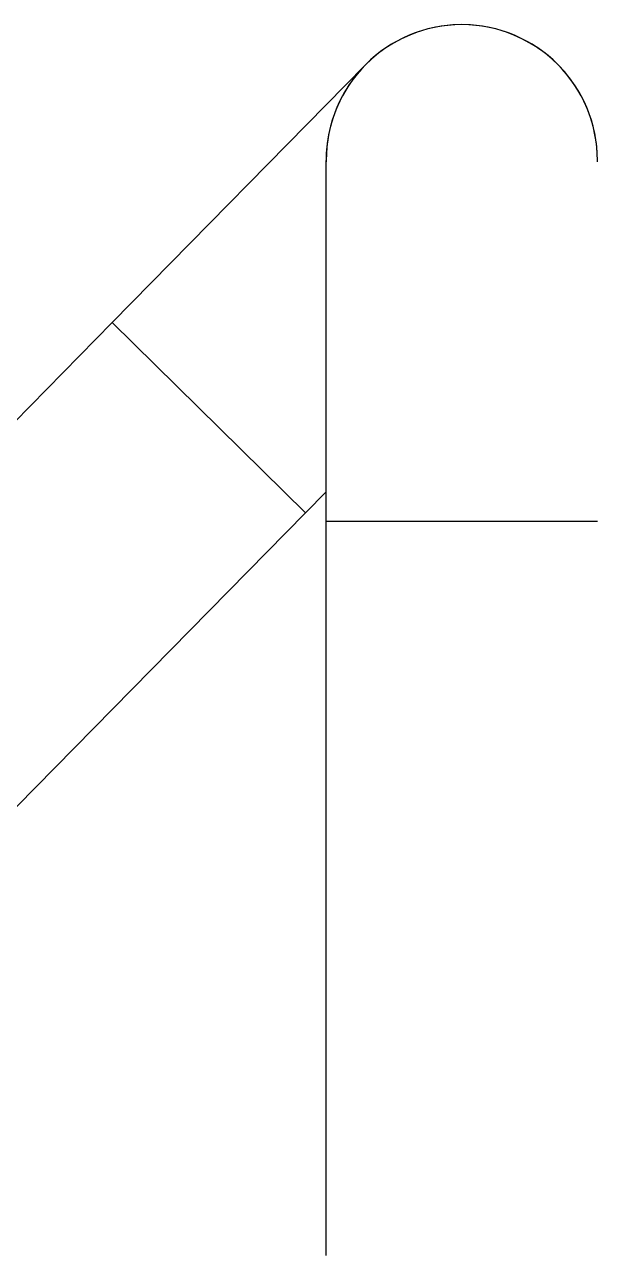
# Model space of a CAD drawing. Header units: metres. Extents: x 0 to 63075, y 0 to 44550.
# Drawn here: x 51790.9 to 51827.2, y 41440.4 to 41518.2 of the extents above; entities that cross this region are included whole.
import ezdxf

# ---------------------------------------------------------------- set-up
doc = ezdxf.new("R2010")
doc.units = ezdxf.units.M
doc.header["$LTSCALE"] = 75
for name, color, linetype in [('GSB', 7, 'Continuous'), ('ML6', 1, 'Continuous'), ('SL1', 8, 'Continuous')]:
    doc.layers.add(name, color=color, linetype=linetype)

# ---------------------------------------------------------------- blocks, each defined once
blk = doc.blocks.new('A$C6bae614f')
at = {"layer": 'SL1'}
for p, q in [((359192.01, 51278.18), (359085.4, 51169.85)), ((359175.57, 50777.14), (359175.59, 51238.09)), ((359085.39, 51169.84), (358907.83, 50989.42)), ((359085.39, 51169.85), (359085.4, 51169.86)), ((359085.39, 51169.85), (359166.86, 51089.67)), ((359085.39, 51169.84), (359085.39, 51169.85)), ((359085.39, 51169.84), (359166.86, 51089.67)), ((359166.87, 51089.68), (359085.4, 51169.86)), ((359166.87, 51089.68), (359175.59, 51098.54)), ((359166.86, 51089.67), (358907.82, 50826.46)), ((359166.86, 51089.67), (359166.87, 51089.68)), ((359166.86, 51089.67), (359166.86, 51089.67)), ((359289.89, 51086.09), (359175.59, 51086.09))]:
    blk.add_line(p, q, dxfattribs=at)
for start, end in [(359.9981, 179.9981), (359.4622, 180.534)]:
    blk.add_arc((359232.74, 51238.09), 57.15, start, end, dxfattribs=at)
blk = doc.blocks.new('zw$15D4')
at = {"layer": 'ML6', "xscale": 0.2502808837766805, "yscale": 0.2502808837766805, "zscale": 0.2502808837766805}
blk.add_blockref('A$C6bae614f', (-85544.74, -3177.34), dxfattribs=at)

msp = doc.modelspace()

# ---------------------------------------------------------------- block references
at = {"layer": 'GSB', "xscale": 0.6000000000000068, "yscale": 0.6000000000000068, "zscale": 0.6000000000000068}
msp.add_blockref('zw$15D4', (49200, 35721.635), dxfattribs=at)

doc.saveas('drawing.dxf')
